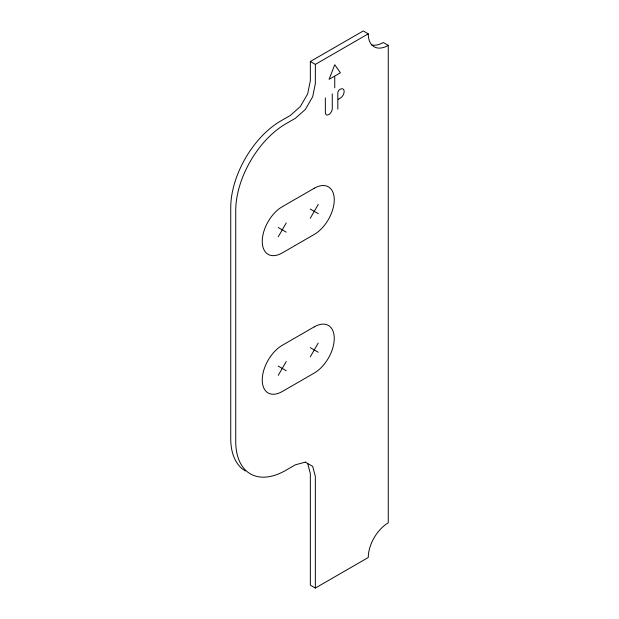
<?xml version="1.0" encoding="UTF-8"?>
<svg xmlns="http://www.w3.org/2000/svg" width="619" height="619" viewBox="0 0 619 619"><rect width="100%" height="100%" fill="white"/><g stroke="black" fill="none" stroke-linecap="round" stroke-linejoin="round"><path stroke-width="0.93" d="M278.248 236.76L286.249 222.902M310.258 218.283L318.259 204.417M278.248 375.354L286.249 361.496M310.258 356.877L318.259 343.019M245.387 470.966A70.728 40.831 -60 0 1 230.74 438.592L230.74 207.597A70.728 40.831 -60 0 1 280.747 120.976L290.342 115.436L300.339 106.569L307.666 93.887L310.343 80.787L310.343 61.498L363.26 30.95L368.259 33.836A28.288 16.334 -60 0 0 388.26 45.388L388.26 522.854A28.288 16.334 -60 0 0 368.259 557.502L315.35 588.05L310.343 585.164L310.343 473.473L307.666 463.476M310.343 61.498L315.35 64.384L368.259 33.836M334.345 76.299L329.084 79.34L334.747 64.732L340.411 72.794L334.747 76.067L334.747 87.836M338.229 99.35L340.288 98.158A5.455 3.149 -60 0 0 344.149 91.48A5.455 3.149 -60 0 0 340.288 89.252L339.699 89.593A2.654 1.532 -60 0 0 337.827 92.842L337.827 109.153M305.345 462.138L295.34 464.815L285.754 470.355A70.728 40.831 -60 0 1 235.738 441.479L235.738 210.483A70.728 40.831 -60 0 1 285.754 123.862L295.34 118.322L305.345 109.455L312.665 96.773L315.35 83.673L315.35 64.384M388.26 45.388L383.262 42.502A28.288 16.334 -60 0 1 371.679 44.924M310.258 209.036L318.259 213.663M278.248 227.521L286.249 232.14M310.258 347.638L318.259 352.257M278.248 366.115L286.249 370.735M305.221 462.068L312.665 466.362L315.35 476.367L315.35 588.05M332.271 93.887L332.271 108.573A4.89 2.824 -60 0 1 328.805 114.561A4.89 2.824 -60 0 1 325.346 112.565L325.346 97.879M314.259 188.253L282.249 206.731A28.288 16.334 -60 0 0 262.247 241.379A28.288 16.334 -60 0 0 282.249 252.931L314.259 234.446A28.288 16.334 -60 0 0 334.26 199.798A28.288 16.334 -60 0 0 314.259 188.253M314.259 326.847L282.249 345.325A28.288 16.334 -60 0 0 262.247 379.973A28.288 16.334 -60 0 0 282.249 391.525L314.259 373.048A28.288 16.334 -60 0 0 334.26 338.4A28.288 16.334 -60 0 0 314.259 326.847"/></g></svg>
